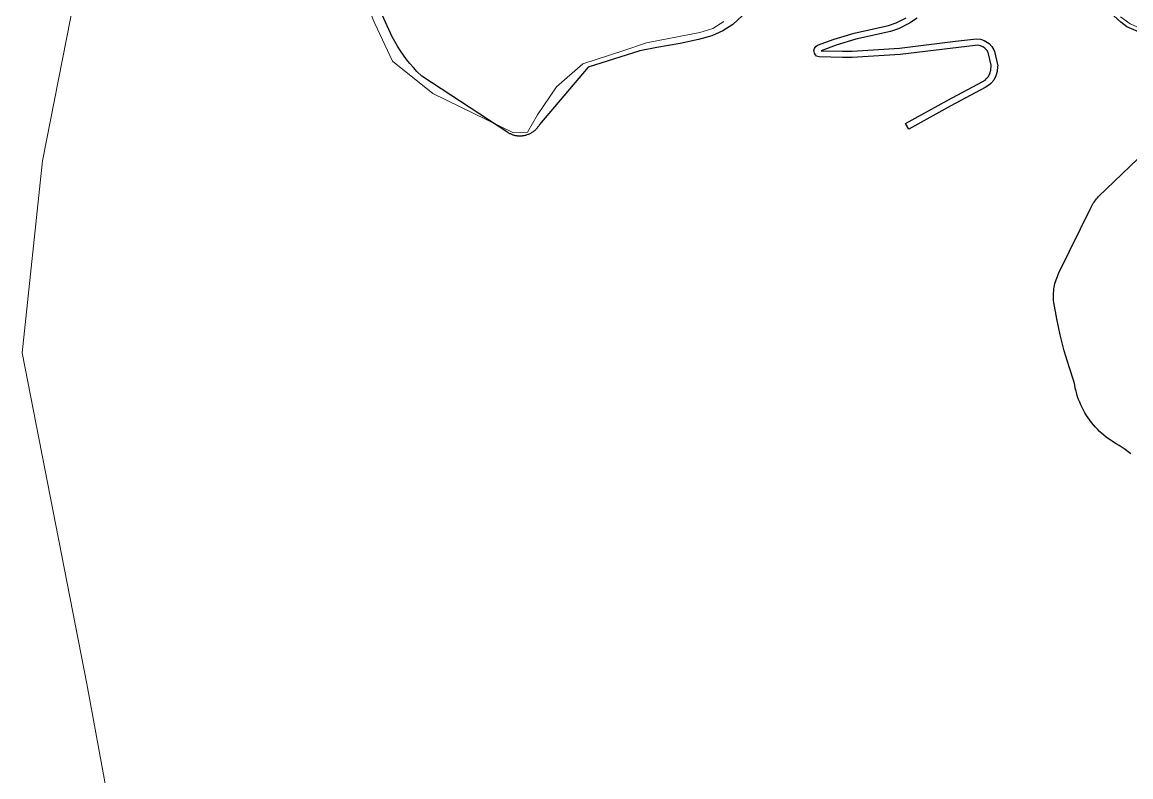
# Model space of a CAD drawing. Header units: millimetres. Extents: x 617751 to 636088, y 68402 to 77988.
# Drawn here: x 626190 to 627223, y 74306 to 75009 of the extents above; entities that cross this region are included whole.
import ezdxf

# ---------------------------------------------------------------- set-up
doc = ezdxf.new("R2010")
doc.units = ezdxf.units.MM
doc.header["$LTSCALE"] = 3
doc.header["$MEASUREMENT"] = 0
doc.layers.add('ALINHAMENTO PREDIAL', color=120, linetype='Continuous')
doc.layers.add('BAIRRO', color=30, linetype='Continuous')

msp = doc.modelspace()

# ---------------------------------------------------------------- linework, layer by layer
at = {"layer": 'ALINHAMENTO PREDIAL'}
for points in [[(626873.9, 75027.6), (626852.1, 75007.2), (626843, 75001.3), (626832.5, 74996.7), (626820.2, 74993.2), (626803, 74989.7), (626781.5, 74985.8), (626765.6, 74982.6), (626717.3, 74967.4), (626672.1, 74914.1), (626671.7, 74913.5), (626671.4, 74912.9), (626671, 74912.3), (626670.6, 74911.8), (626670.2, 74911.2), (626669.8, 74910.7), (626669.3, 74910.2), (626668.9, 74909.7), (626668.4, 74909.2), (626667.9, 74908.7), (626667.3, 74908.2), (626666.8, 74907.8), (626666.2, 74907.3), (626665.6, 74906.9), (626665, 74906.5), (626664.4, 74906.1), (626663.7, 74905.8), (626663.1, 74905.4), (626662.5, 74905.1), (626661.8, 74904.8), (626661.1, 74904.6), (626660.4, 74904.3), (626659.7, 74904.1), (626659, 74903.9), (626658.3, 74903.7), (626657.6, 74903.6), (626656.9, 74903.5), (626656.2, 74903.4), (626655.5, 74903.3), (626654.8, 74903.2), (626654, 74903.2), (626653.3, 74903.2), (626652.6, 74903.3), (626651.9, 74903.3), (626651.1, 74903.4), (626650.4, 74903.5), (626649.7, 74903.6), (626649, 74903.8), (626648.3, 74903.9), (626647.6, 74904.2), (626646.9, 74904.4), (626646.2, 74904.6), (626645.6, 74904.9), (626644.9, 74905.2), (626644.2, 74905.5), (626643.6, 74905.9), (626643, 74906.2), (626642.4, 74906.6), (626562.4, 74959.2), (626557.8, 74963.5), (626554.5, 74967.1), (626551.3, 74970.9), (626548.2, 74974.8), (626545.3, 74978.8), (626542.5, 74982.9), (626539.8, 74987.1), (626537.3, 74991.3), (626534.9, 74995.7), (626514.6, 75040.7)], [(626873.9, 75027.6), (626852.1, 75007.2), (626843, 75001.3), (626832.5, 74996.7), (626820.2, 74993.2), (626803, 74989.7), (626781.5, 74985.8), (626765.6, 74982.6), (626717.3, 74967.4), (626672.1, 74914.1), (626671.7, 74913.5), (626671.4, 74912.9), (626671, 74912.3), (626670.6, 74911.8), (626670.2, 74911.2), (626669.8, 74910.7), (626669.3, 74910.2), (626668.9, 74909.7), (626668.4, 74909.2), (626667.9, 74908.7), (626667.3, 74908.2), (626666.8, 74907.8), (626666.2, 74907.3), (626665.6, 74906.9), (626665, 74906.5), (626664.4, 74906.1), (626663.7, 74905.8), (626663.1, 74905.4), (626662.5, 74905.1), (626661.8, 74904.8), (626661.1, 74904.6), (626660.4, 74904.3), (626659.7, 74904.1), (626659, 74903.9), (626658.3, 74903.7), (626657.6, 74903.6), (626656.9, 74903.5), (626656.2, 74903.4), (626655.5, 74903.3), (626654.8, 74903.2), (626654, 74903.2), (626653.3, 74903.2), (626652.6, 74903.3), (626651.9, 74903.3), (626651.1, 74903.4), (626650.4, 74903.5), (626649.7, 74903.6), (626649, 74903.8), (626648.3, 74903.9), (626647.6, 74904.2), (626646.9, 74904.4), (626646.2, 74904.6), (626645.6, 74904.9), (626644.9, 74905.2), (626644.2, 74905.5), (626643.6, 74905.9), (626643, 74906.2), (626642.4, 74906.6), (626562.4, 74959.2), (626557.8, 74963.5), (626554.5, 74967.1), (626551.3, 74970.9), (626548.2, 74974.8), (626545.3, 74978.8), (626542.5, 74982.9), (626539.8, 74987.1), (626537.3, 74991.3), (626534.9, 74995.7), (626514.6, 75040.7)], [(626873.9, 75027.6), (626852.1, 75007.2), (626843, 75001.3), (626832.5, 74996.7), (626820.2, 74993.2), (626803, 74989.7), (626781.5, 74985.8), (626765.6, 74982.6), (626717.3, 74967.4), (626672.1, 74914.1), (626671.7, 74913.5), (626671.4, 74912.9), (626671, 74912.3), (626670.6, 74911.8), (626670.2, 74911.2), (626669.8, 74910.7), (626669.3, 74910.2), (626668.9, 74909.7), (626668.4, 74909.2), (626667.9, 74908.7), (626667.3, 74908.2), (626666.8, 74907.8), (626666.2, 74907.3), (626665.6, 74906.9), (626665, 74906.5), (626664.4, 74906.1), (626663.7, 74905.8), (626663.1, 74905.4), (626662.5, 74905.1), (626661.8, 74904.8), (626661.1, 74904.6), (626660.4, 74904.3), (626659.7, 74904.1), (626659, 74903.9), (626658.3, 74903.7), (626657.6, 74903.6), (626656.9, 74903.5), (626656.2, 74903.4), (626655.5, 74903.3), (626654.8, 74903.2), (626654, 74903.2), (626653.3, 74903.2), (626652.6, 74903.3), (626651.9, 74903.3), (626651.1, 74903.4), (626650.4, 74903.5), (626649.7, 74903.6), (626649, 74903.8), (626648.3, 74903.9), (626647.6, 74904.2), (626646.9, 74904.4), (626646.2, 74904.6), (626645.6, 74904.9), (626644.9, 74905.2), (626644.2, 74905.5), (626643.6, 74905.9), (626643, 74906.2), (626642.4, 74906.6), (626562.4, 74959.2), (626557.8, 74963.5), (626554.5, 74967.1), (626551.3, 74970.9), (626548.2, 74974.8), (626545.3, 74978.8), (626542.5, 74982.9), (626539.8, 74987.1), (626537.3, 74991.3), (626534.9, 74995.7), (626514.6, 75040.7)], [(626873.9, 75027.6), (626852.1, 75007.2), (626843, 75001.3), (626832.5, 74996.7), (626820.2, 74993.2), (626803, 74989.7), (626781.5, 74985.8), (626765.6, 74982.6), (626717.3, 74967.4), (626672.1, 74914.1), (626671.7, 74913.5), (626671.4, 74912.9), (626671, 74912.3), (626670.6, 74911.8), (626670.2, 74911.2), (626669.8, 74910.7), (626669.3, 74910.2), (626668.9, 74909.7), (626668.4, 74909.2), (626667.9, 74908.7), (626667.3, 74908.2), (626666.8, 74907.8), (626666.2, 74907.3), (626665.6, 74906.9), (626665, 74906.5), (626664.4, 74906.1), (626663.7, 74905.8), (626663.1, 74905.4), (626662.5, 74905.1), (626661.8, 74904.8), (626661.1, 74904.6), (626660.4, 74904.3), (626659.7, 74904.1), (626659, 74903.9), (626658.3, 74903.7), (626657.6, 74903.6), (626656.9, 74903.5), (626656.2, 74903.4), (626655.5, 74903.3), (626654.8, 74903.2), (626654, 74903.2), (626653.3, 74903.2), (626652.6, 74903.3), (626651.9, 74903.3), (626651.1, 74903.4), (626650.4, 74903.5), (626649.7, 74903.6), (626649, 74903.8), (626648.3, 74903.9), (626647.6, 74904.2), (626646.9, 74904.4), (626646.2, 74904.6), (626645.6, 74904.9), (626644.9, 74905.2), (626644.2, 74905.5), (626643.6, 74905.9), (626643, 74906.2), (626642.4, 74906.6), (626562.4, 74959.2), (626557.8, 74963.5), (626554.5, 74967.1), (626551.3, 74970.9), (626548.2, 74974.8), (626545.3, 74978.8), (626542.5, 74982.9), (626539.8, 74987.1), (626537.3, 74991.3), (626534.9, 74995.7), (626514.6, 75040.7)], [(626873.9, 75027.6), (626852.1, 75007.2), (626843, 75001.3), (626832.5, 74996.7), (626820.2, 74993.2), (626803, 74989.7), (626781.5, 74985.8), (626765.6, 74982.6), (626717.3, 74967.4), (626672.1, 74914.1), (626671.7, 74913.5), (626671.4, 74912.9), (626671, 74912.3), (626670.6, 74911.8), (626670.2, 74911.2), (626669.8, 74910.7), (626669.3, 74910.2), (626668.9, 74909.7), (626668.4, 74909.2), (626667.9, 74908.7), (626667.3, 74908.2), (626666.8, 74907.8), (626666.2, 74907.3), (626665.6, 74906.9), (626665, 74906.5), (626664.4, 74906.1), (626663.7, 74905.8), (626663.1, 74905.4), (626662.5, 74905.1), (626661.8, 74904.8), (626661.1, 74904.6), (626660.4, 74904.3), (626659.7, 74904.1), (626659, 74903.9), (626658.3, 74903.7), (626657.6, 74903.6), (626656.9, 74903.5), (626656.2, 74903.4), (626655.5, 74903.3), (626654.8, 74903.2), (626654, 74903.2), (626653.3, 74903.2), (626652.6, 74903.3), (626651.9, 74903.3), (626651.1, 74903.4), (626650.4, 74903.5), (626649.7, 74903.6), (626649, 74903.8), (626648.3, 74903.9), (626647.6, 74904.2), (626646.9, 74904.4), (626646.2, 74904.6), (626645.6, 74904.9), (626644.9, 74905.2), (626644.2, 74905.5), (626643.6, 74905.9), (626643, 74906.2), (626642.4, 74906.6), (626562.4, 74959.2), (626557.8, 74963.5), (626554.5, 74967.1), (626551.3, 74970.9), (626548.2, 74974.8), (626545.3, 74978.8), (626542.5, 74982.9), (626539.8, 74987.1), (626537.3, 74991.3), (626534.9, 74995.7), (626514.6, 75040.7)], [(626873.9, 75027.6), (626852.1, 75007.2), (626843, 75001.3), (626832.5, 74996.7), (626820.2, 74993.2), (626803, 74989.7), (626781.5, 74985.8), (626765.6, 74982.6), (626717.3, 74967.4), (626672.1, 74914.1), (626671.7, 74913.5), (626671.4, 74912.9), (626671, 74912.3), (626670.6, 74911.8), (626670.2, 74911.2), (626669.8, 74910.7), (626669.3, 74910.2), (626668.9, 74909.7), (626668.4, 74909.2), (626667.9, 74908.7), (626667.3, 74908.2), (626666.8, 74907.8), (626666.2, 74907.3), (626665.6, 74906.9), (626665, 74906.5), (626664.4, 74906.1), (626663.7, 74905.8), (626663.1, 74905.4), (626662.5, 74905.1), (626661.8, 74904.8), (626661.1, 74904.6), (626660.4, 74904.3), (626659.7, 74904.1), (626659, 74903.9), (626658.3, 74903.7), (626657.6, 74903.6), (626656.9, 74903.5), (626656.2, 74903.4), (626655.5, 74903.3), (626654.8, 74903.2), (626654, 74903.2), (626653.3, 74903.2), (626652.6, 74903.3), (626651.9, 74903.3), (626651.1, 74903.4), (626650.4, 74903.5), (626649.7, 74903.6), (626649, 74903.8), (626648.3, 74903.9), (626647.6, 74904.2), (626646.9, 74904.4), (626646.2, 74904.6), (626645.6, 74904.9), (626644.9, 74905.2), (626644.2, 74905.5), (626643.6, 74905.9), (626643, 74906.2), (626642.4, 74906.6), (626562.4, 74959.2), (626557.8, 74963.5), (626554.5, 74967.1), (626551.3, 74970.9), (626548.2, 74974.8), (626545.3, 74978.8), (626542.5, 74982.9), (626539.8, 74987.1), (626537.3, 74991.3), (626534.9, 74995.7), (626514.6, 75040.7)], [(627024.1, 75013.2), (627016.8, 75008.4), (627006.7, 75003.3), (626999, 75000.7), (626966.7, 74993.6), (626948.6, 74987.9), (626934.5, 74982.8), (626954.4, 74982.4), (626963.3, 74982.4), (627007.5, 74985.3), (627059.7, 74991.7), (627079.2, 74993.8), (627082.9, 74993.5), (627086.4, 74992.4), (627088, 74991.6), (627091, 74989.5), (627093.5, 74986.8), (627095.4, 74983.7), (627096.1, 74982), (627099, 74968.7), (627098.8, 74968.1), (627098.5, 74963.6), (627097.3, 74959.4), (627095.3, 74955.5), (627092.5, 74952.2), (627090.9, 74950.8), (627087.3, 74948.5), (627055.5, 74931.6), (627016.1, 74909.8), (627013.2, 74915), (627052.7, 74936.8), (627084.4, 74953.7), (627087.2, 74955.4), (627088.4, 74956.5), (627090.4, 74958.8), (627091.8, 74961.6), (627092.7, 74964.6), (627092.8, 74969.4), (627090.5, 74980), (627090.1, 74981.2), (627088.8, 74983.3), (627087.1, 74985.1), (627085.1, 74986.5), (627082.9, 74987.4), (627080.5, 74987.9), (627078, 74987.8), (627008.1, 74979.4), (626963.5, 74976.5), (626954.4, 74976.5), (626932.6, 74977), (626930.3, 74977.9), (626929.1, 74979.1), (626928.2, 74980.7), (626927.8, 74983.1), (626928.2, 74984.8), (626928.8, 74985.9), (626929.6, 74986.8), (626931.1, 74987.9), (626946.7, 74993.5), (626965.2, 74999.3), (626997.4, 75006.4), (627004.4, 75008.8), (627013.8, 75013.5)], [(627024.1, 75013.2), (627016.8, 75008.4), (627006.7, 75003.3), (626999, 75000.7), (626966.7, 74993.6), (626948.6, 74987.9), (626934.5, 74982.8), (626954.4, 74982.4), (626963.3, 74982.4), (627007.5, 74985.3), (627059.7, 74991.7), (627079.2, 74993.8), (627082.9, 74993.5), (627086.4, 74992.4), (627088, 74991.6), (627091, 74989.5), (627093.5, 74986.8), (627095.4, 74983.7), (627096.1, 74982), (627099, 74968.7), (627098.8, 74968.1), (627098.5, 74963.6), (627097.3, 74959.4), (627095.3, 74955.5), (627092.5, 74952.2), (627090.9, 74950.8), (627087.3, 74948.5), (627055.5, 74931.6), (627016.1, 74909.8), (627013.2, 74915), (627052.7, 74936.8), (627084.4, 74953.7), (627087.2, 74955.4), (627088.4, 74956.5), (627090.4, 74958.8), (627091.8, 74961.6), (627092.7, 74964.6), (627092.8, 74969.4), (627090.5, 74980), (627090.1, 74981.2), (627088.8, 74983.3), (627087.1, 74985.1), (627085.1, 74986.5), (627082.9, 74987.4), (627080.5, 74987.9), (627078, 74987.8), (627008.1, 74979.4), (626963.5, 74976.5), (626954.4, 74976.5), (626932.6, 74977), (626930.3, 74977.9), (626929.1, 74979.1), (626928.2, 74980.7), (626927.8, 74983.1), (626928.2, 74984.8), (626928.8, 74985.9), (626929.6, 74986.8), (626931.1, 74987.9), (626946.7, 74993.5), (626965.2, 74999.3), (626997.4, 75006.4), (627004.4, 75008.8), (627013.8, 75013.5)], [(627024.1, 75013.2), (627016.8, 75008.4), (627006.7, 75003.3), (626999, 75000.7), (626966.7, 74993.6), (626948.6, 74987.9), (626934.5, 74982.8), (626954.4, 74982.4), (626963.3, 74982.4), (627007.5, 74985.3), (627059.7, 74991.7), (627079.2, 74993.8), (627082.9, 74993.5), (627086.4, 74992.4), (627088, 74991.6), (627091, 74989.5), (627093.5, 74986.8), (627095.4, 74983.7), (627096.1, 74982), (627099, 74968.7), (627098.8, 74968.1), (627098.5, 74963.6), (627097.3, 74959.4), (627095.3, 74955.5), (627092.5, 74952.2), (627090.9, 74950.8), (627087.3, 74948.5), (627055.5, 74931.6), (627016.1, 74909.8), (627013.2, 74915), (627052.7, 74936.8), (627084.4, 74953.7), (627087.2, 74955.4), (627088.4, 74956.5), (627090.4, 74958.8), (627091.8, 74961.6), (627092.7, 74964.6), (627092.8, 74969.4), (627090.5, 74980), (627090.1, 74981.2), (627088.8, 74983.3), (627087.1, 74985.1), (627085.1, 74986.5), (627082.9, 74987.4), (627080.5, 74987.9), (627078, 74987.8), (627008.1, 74979.4), (626963.5, 74976.5), (626954.4, 74976.5), (626932.6, 74977), (626930.3, 74977.9), (626929.1, 74979.1), (626928.2, 74980.7), (626927.8, 74983.1), (626928.2, 74984.8), (626928.8, 74985.9), (626929.6, 74986.8), (626931.1, 74987.9), (626946.7, 74993.5), (626965.2, 74999.3), (626997.4, 75006.4), (627004.4, 75008.8), (627013.8, 75013.5)], [(627024.1, 75013.2), (627016.8, 75008.4), (627006.7, 75003.3), (626999, 75000.7), (626966.7, 74993.6), (626948.6, 74987.9), (626934.5, 74982.8), (626954.4, 74982.4), (626963.3, 74982.4), (627007.5, 74985.3), (627059.7, 74991.7), (627079.2, 74993.8), (627082.9, 74993.5), (627086.4, 74992.4), (627088, 74991.6), (627091, 74989.5), (627093.5, 74986.8), (627095.4, 74983.7), (627096.1, 74982), (627099, 74968.7), (627098.8, 74968.1), (627098.5, 74963.6), (627097.3, 74959.4), (627095.3, 74955.5), (627092.5, 74952.2), (627090.9, 74950.8), (627087.3, 74948.5), (627055.5, 74931.6), (627016.1, 74909.8), (627013.2, 74915), (627052.7, 74936.8), (627084.4, 74953.7), (627087.2, 74955.4), (627088.4, 74956.5), (627090.4, 74958.8), (627091.8, 74961.6), (627092.7, 74964.6), (627092.8, 74969.4), (627090.5, 74980), (627090.1, 74981.2), (627088.8, 74983.3), (627087.1, 74985.1), (627085.1, 74986.5), (627082.9, 74987.4), (627080.5, 74987.9), (627078, 74987.8), (627008.1, 74979.4), (626963.5, 74976.5), (626954.4, 74976.5), (626932.6, 74977), (626930.3, 74977.9), (626929.1, 74979.1), (626928.2, 74980.7), (626927.8, 74983.1), (626928.2, 74984.8), (626928.8, 74985.9), (626929.6, 74986.8), (626931.1, 74987.9), (626946.7, 74993.5), (626965.2, 74999.3), (626997.4, 75006.4), (627004.4, 75008.8), (627013.8, 75013.5)], [(627024.1, 75013.2), (627016.8, 75008.4), (627006.7, 75003.3), (626999, 75000.7), (626966.7, 74993.6), (626948.6, 74987.9), (626934.5, 74982.8), (626954.4, 74982.4), (626963.3, 74982.4), (627007.5, 74985.3), (627059.7, 74991.7), (627079.2, 74993.8), (627082.9, 74993.5), (627086.4, 74992.4), (627088, 74991.6), (627091, 74989.5), (627093.5, 74986.8), (627095.4, 74983.7), (627096.1, 74982), (627099, 74968.7), (627098.8, 74968.1), (627098.5, 74963.6), (627097.3, 74959.4), (627095.3, 74955.5), (627092.5, 74952.2), (627090.9, 74950.8), (627087.3, 74948.5), (627055.5, 74931.6), (627016.1, 74909.8), (627013.2, 74915), (627052.7, 74936.8), (627084.4, 74953.7), (627087.2, 74955.4), (627088.4, 74956.5), (627090.4, 74958.8), (627091.8, 74961.6), (627092.7, 74964.6), (627092.8, 74969.4), (627090.5, 74980), (627090.1, 74981.2), (627088.8, 74983.3), (627087.1, 74985.1), (627085.1, 74986.5), (627082.9, 74987.4), (627080.5, 74987.9), (627078, 74987.8), (627008.1, 74979.4), (626963.5, 74976.5), (626954.4, 74976.5), (626932.6, 74977), (626930.3, 74977.9), (626929.1, 74979.1), (626928.2, 74980.7), (626927.8, 74983.1), (626928.2, 74984.8), (626928.8, 74985.9), (626929.6, 74986.8), (626931.1, 74987.9), (626946.7, 74993.5), (626965.2, 74999.3), (626997.4, 75006.4), (627004.4, 75008.8), (627013.8, 75013.5)], [(627024.1, 75013.2), (627016.8, 75008.4), (627006.7, 75003.3), (626999, 75000.7), (626966.7, 74993.6), (626948.6, 74987.9), (626934.5, 74982.8), (626954.4, 74982.4), (626963.3, 74982.4), (627007.5, 74985.3), (627059.7, 74991.7), (627079.2, 74993.8), (627082.9, 74993.5), (627086.4, 74992.4), (627088, 74991.6), (627091, 74989.5), (627093.5, 74986.8), (627095.4, 74983.7), (627096.1, 74982), (627099, 74968.7), (627098.8, 74968.1), (627098.5, 74963.6), (627097.3, 74959.4), (627095.3, 74955.5), (627092.5, 74952.2), (627090.9, 74950.8), (627087.3, 74948.5), (627055.5, 74931.6), (627016.1, 74909.8), (627013.2, 74915), (627052.7, 74936.8), (627084.4, 74953.7), (627087.2, 74955.4), (627088.4, 74956.5), (627090.4, 74958.8), (627091.8, 74961.6), (627092.7, 74964.6), (627092.8, 74969.4), (627090.5, 74980), (627090.1, 74981.2), (627088.8, 74983.3), (627087.1, 74985.1), (627085.1, 74986.5), (627082.9, 74987.4), (627080.5, 74987.9), (627078, 74987.8), (627008.1, 74979.4), (626963.5, 74976.5), (626954.4, 74976.5), (626932.6, 74977), (626930.3, 74977.9), (626929.1, 74979.1), (626928.2, 74980.7), (626927.8, 74983.1), (626928.2, 74984.8), (626928.8, 74985.9), (626929.6, 74986.8), (626931.1, 74987.9), (626946.7, 74993.5), (626965.2, 74999.3), (626997.4, 75006.4), (627004.4, 75008.8), (627013.8, 75013.5)], [(627324.6, 75011.8), (627294.2, 74998.7), (627277.7, 74993), (627274.8, 74992.3), (627270.8, 74991.8), (627267.7, 74991.8), (627263.7, 74992.2), (627234.6, 74998.7), (627219.3, 75005), (627213.8, 75009.4), (627207.3, 75015.3)], [(627324.6, 75011.8), (627294.2, 74998.7), (627277.7, 74993), (627274.8, 74992.3), (627270.8, 74991.8), (627267.7, 74991.8), (627263.7, 74992.2), (627234.6, 74998.7), (627219.3, 75005), (627213.8, 75009.4), (627207.3, 75015.3)], [(627324.6, 75011.8), (627294.2, 74998.7), (627277.7, 74993), (627274.8, 74992.3), (627270.8, 74991.8), (627267.7, 74991.8), (627263.7, 74992.2), (627234.6, 74998.7), (627219.3, 75005), (627213.8, 75009.4), (627207.3, 75015.3)], [(627324.6, 75011.8), (627294.2, 74998.7), (627277.7, 74993), (627274.8, 74992.3), (627270.8, 74991.8), (627267.7, 74991.8), (627263.7, 74992.2), (627234.6, 74998.7), (627219.3, 75005), (627213.8, 75009.4), (627207.3, 75015.3)], [(627324.6, 75011.8), (627294.2, 74998.7), (627277.7, 74993), (627274.8, 74992.3), (627270.8, 74991.8), (627267.7, 74991.8), (627263.7, 74992.2), (627234.6, 74998.7), (627219.3, 75005), (627213.8, 75009.4), (627207.3, 75015.3)], [(627324.6, 75011.8), (627294.2, 74998.7), (627277.7, 74993), (627274.8, 74992.3), (627270.8, 74991.8), (627267.7, 74991.8), (627263.7, 74992.2), (627234.6, 74998.7), (627219.3, 75005), (627213.8, 75009.4), (627207.3, 75015.3)], [(627223.1, 74606.8), (627220.5, 74608.8), (627217.8, 74610.8), (627215, 74612.8), (627212.2, 74614.6), (627209.3, 74616.3), (627207, 74617.7), (627204.7, 74619.2), (627202.4, 74620.8), (627200.2, 74622.4), (627198, 74624.2), (627196, 74626), (627193.9, 74627.8), (627192, 74629.8), (627190.1, 74631.8), (627188.3, 74633.9), (627186.5, 74636), (627184.9, 74638.2), (627183.3, 74640.5), (627181.8, 74642.8), (627180.3, 74645.1), (627179, 74647.5), (627177.7, 74650), (627176.5, 74652.5), (627175.4, 74655), (627174.4, 74657.6), (627173.5, 74660.2), (627172.7, 74662.8), (627172, 74665.5), (627171.3, 74668.1), (627170.8, 74670.8), (627170.3, 74673.6), (627165.5, 74688.2), (627161.1, 74702.9), (627157.3, 74717.8), (627154, 74732.8), (627151.2, 74748), (627151, 74749.8), (627151, 74751.5), (627150.9, 74753.3), (627151, 74755.1), (627151.1, 74756.9), (627151.2, 74758.6), (627151.4, 74760.4), (627151.7, 74762.2), (627152.1, 74763.9), (627152.4, 74765.7), (627152.9, 74767.4), (627153.4, 74769.1), (627154, 74770.8), (627154.6, 74772.4), (627155.3, 74774.1), (627156, 74775.7), (627186, 74837.1), (627186.7, 74838.3), (627187.3, 74839.5), (627188, 74840.6), (627188.8, 74841.7), (627189.6, 74842.7), (627190.4, 74843.8), (627191.2, 74844.8), (627192.1, 74845.8), (627193, 74846.8), (627251.6, 74903.1)], [(627223.1, 74606.8), (627220.5, 74608.8), (627217.8, 74610.8), (627215, 74612.8), (627212.2, 74614.6), (627209.3, 74616.3), (627207, 74617.7), (627204.7, 74619.2), (627202.4, 74620.8), (627200.2, 74622.4), (627198, 74624.2), (627196, 74626), (627193.9, 74627.8), (627192, 74629.8), (627190.1, 74631.8), (627188.3, 74633.9), (627186.5, 74636), (627184.9, 74638.2), (627183.3, 74640.5), (627181.8, 74642.8), (627180.3, 74645.1), (627179, 74647.5), (627177.7, 74650), (627176.5, 74652.5), (627175.4, 74655), (627174.4, 74657.6), (627173.5, 74660.2), (627172.7, 74662.8), (627172, 74665.5), (627171.3, 74668.1), (627170.8, 74670.8), (627170.3, 74673.6), (627165.5, 74688.2), (627161.1, 74702.9), (627157.3, 74717.8), (627154, 74732.8), (627151.2, 74748), (627151, 74749.8), (627151, 74751.5), (627150.9, 74753.3), (627151, 74755.1), (627151.1, 74756.9), (627151.2, 74758.6), (627151.4, 74760.4), (627151.7, 74762.2), (627152.1, 74763.9), (627152.4, 74765.7), (627152.9, 74767.4), (627153.4, 74769.1), (627154, 74770.8), (627154.6, 74772.4), (627155.3, 74774.1), (627156, 74775.7), (627186, 74837.1), (627186.7, 74838.3), (627187.3, 74839.5), (627188, 74840.6), (627188.8, 74841.7), (627189.6, 74842.7), (627190.4, 74843.8), (627191.2, 74844.8), (627192.1, 74845.8), (627193, 74846.8), (627251.6, 74903.1)], [(627223.1, 74606.8), (627220.5, 74608.8), (627217.8, 74610.8), (627215, 74612.8), (627212.2, 74614.6), (627209.3, 74616.3), (627207, 74617.7), (627204.7, 74619.2), (627202.4, 74620.8), (627200.2, 74622.4), (627198, 74624.2), (627196, 74626), (627193.9, 74627.8), (627192, 74629.8), (627190.1, 74631.8), (627188.3, 74633.9), (627186.5, 74636), (627184.9, 74638.2), (627183.3, 74640.5), (627181.8, 74642.8), (627180.3, 74645.1), (627179, 74647.5), (627177.7, 74650), (627176.5, 74652.5), (627175.4, 74655), (627174.4, 74657.6), (627173.5, 74660.2), (627172.7, 74662.8), (627172, 74665.5), (627171.3, 74668.1), (627170.8, 74670.8), (627170.3, 74673.6), (627165.5, 74688.2), (627161.1, 74702.9), (627157.3, 74717.8), (627154, 74732.8), (627151.2, 74748), (627151, 74749.8), (627151, 74751.5), (627150.9, 74753.3), (627151, 74755.1), (627151.1, 74756.9), (627151.2, 74758.6), (627151.4, 74760.4), (627151.7, 74762.2), (627152.1, 74763.9), (627152.4, 74765.7), (627152.9, 74767.4), (627153.4, 74769.1), (627154, 74770.8), (627154.6, 74772.4), (627155.3, 74774.1), (627156, 74775.7), (627186, 74837.1), (627186.7, 74838.3), (627187.3, 74839.5), (627188, 74840.6), (627188.8, 74841.7), (627189.6, 74842.7), (627190.4, 74843.8), (627191.2, 74844.8), (627192.1, 74845.8), (627193, 74846.8), (627251.6, 74903.1)], [(627223.1, 74606.8), (627220.5, 74608.8), (627217.8, 74610.8), (627215, 74612.8), (627212.2, 74614.6), (627209.3, 74616.3), (627207, 74617.7), (627204.7, 74619.2), (627202.4, 74620.8), (627200.2, 74622.4), (627198, 74624.2), (627196, 74626), (627193.9, 74627.8), (627192, 74629.8), (627190.1, 74631.8), (627188.3, 74633.9), (627186.5, 74636), (627184.9, 74638.2), (627183.3, 74640.5), (627181.8, 74642.8), (627180.3, 74645.1), (627179, 74647.5), (627177.7, 74650), (627176.5, 74652.5), (627175.4, 74655), (627174.4, 74657.6), (627173.5, 74660.2), (627172.7, 74662.8), (627172, 74665.5), (627171.3, 74668.1), (627170.8, 74670.8), (627170.3, 74673.6), (627165.5, 74688.2), (627161.1, 74702.9), (627157.3, 74717.8), (627154, 74732.8), (627151.2, 74748), (627151, 74749.8), (627151, 74751.5), (627150.9, 74753.3), (627151, 74755.1), (627151.1, 74756.9), (627151.2, 74758.6), (627151.4, 74760.4), (627151.7, 74762.2), (627152.1, 74763.9), (627152.4, 74765.7), (627152.9, 74767.4), (627153.4, 74769.1), (627154, 74770.8), (627154.6, 74772.4), (627155.3, 74774.1), (627156, 74775.7), (627186, 74837.1), (627186.7, 74838.3), (627187.3, 74839.5), (627188, 74840.6), (627188.8, 74841.7), (627189.6, 74842.7), (627190.4, 74843.8), (627191.2, 74844.8), (627192.1, 74845.8), (627193, 74846.8), (627251.6, 74903.1)], [(627223.1, 74606.8), (627220.5, 74608.8), (627217.8, 74610.8), (627215, 74612.8), (627212.2, 74614.6), (627209.3, 74616.3), (627207, 74617.7), (627204.7, 74619.2), (627202.4, 74620.8), (627200.2, 74622.4), (627198, 74624.2), (627196, 74626), (627193.9, 74627.8), (627192, 74629.8), (627190.1, 74631.8), (627188.3, 74633.9), (627186.5, 74636), (627184.9, 74638.2), (627183.3, 74640.5), (627181.8, 74642.8), (627180.3, 74645.1), (627179, 74647.5), (627177.7, 74650), (627176.5, 74652.5), (627175.4, 74655), (627174.4, 74657.6), (627173.5, 74660.2), (627172.7, 74662.8), (627172, 74665.5), (627171.3, 74668.1), (627170.8, 74670.8), (627170.3, 74673.6), (627165.5, 74688.2), (627161.1, 74702.9), (627157.3, 74717.8), (627154, 74732.8), (627151.2, 74748), (627151, 74749.8), (627151, 74751.5), (627150.9, 74753.3), (627151, 74755.1), (627151.1, 74756.9), (627151.2, 74758.6), (627151.4, 74760.4), (627151.7, 74762.2), (627152.1, 74763.9), (627152.4, 74765.7), (627152.9, 74767.4), (627153.4, 74769.1), (627154, 74770.8), (627154.6, 74772.4), (627155.3, 74774.1), (627156, 74775.7), (627186, 74837.1), (627186.7, 74838.3), (627187.3, 74839.5), (627188, 74840.6), (627188.8, 74841.7), (627189.6, 74842.7), (627190.4, 74843.8), (627191.2, 74844.8), (627192.1, 74845.8), (627193, 74846.8), (627251.6, 74903.1)], [(627223.1, 74606.8), (627220.5, 74608.8), (627217.8, 74610.8), (627215, 74612.8), (627212.2, 74614.6), (627209.3, 74616.3), (627207, 74617.7), (627204.7, 74619.2), (627202.4, 74620.8), (627200.2, 74622.4), (627198, 74624.2), (627196, 74626), (627193.9, 74627.8), (627192, 74629.8), (627190.1, 74631.8), (627188.3, 74633.9), (627186.5, 74636), (627184.9, 74638.2), (627183.3, 74640.5), (627181.8, 74642.8), (627180.3, 74645.1), (627179, 74647.5), (627177.7, 74650), (627176.5, 74652.5), (627175.4, 74655), (627174.4, 74657.6), (627173.5, 74660.2), (627172.7, 74662.8), (627172, 74665.5), (627171.3, 74668.1), (627170.8, 74670.8), (627170.3, 74673.6), (627165.5, 74688.2), (627161.1, 74702.9), (627157.3, 74717.8), (627154, 74732.8), (627151.2, 74748), (627151, 74749.8), (627151, 74751.5), (627150.9, 74753.3), (627151, 74755.1), (627151.1, 74756.9), (627151.2, 74758.6), (627151.4, 74760.4), (627151.7, 74762.2), (627152.1, 74763.9), (627152.4, 74765.7), (627152.9, 74767.4), (627153.4, 74769.1), (627154, 74770.8), (627154.6, 74772.4), (627155.3, 74774.1), (627156, 74775.7), (627186, 74837.1), (627186.7, 74838.3), (627187.3, 74839.5), (627188, 74840.6), (627188.8, 74841.7), (627189.6, 74842.7), (627190.4, 74843.8), (627191.2, 74844.8), (627192.1, 74845.8), (627193, 74846.8), (627251.6, 74903.1)]]:
    msp.add_lwpolyline(points, dxfattribs=at)
at = {"layer": 'BAIRRO', "lineweight": 20}
for points in [[(626275.4, 74255.3), (626250.1, 74392.3), (626190, 74701.1), (626209, 74880.1), (626264.7, 75165)], [(626264.7, 75165), (626209, 74880.1), (626190, 74701.1), (626250.1, 74392.3), (626275.4, 74255.3)], [(626843.9, 75010), (626833.6, 75003.6), (626821.4, 74999.9), (626771.9, 74990.1), (626749.6, 74982.8), (626712.4, 74970.6), (626687.9, 74949.3), (626670.3, 74923), (626660.9, 74906.9), (626647.8, 74906.4), (626572.7, 74943.1), (626535, 74973), (626518.6, 75008.2), (626502.3, 75047.4)], [(627326.2, 75014.6), (627280.1, 74996.6), (627272.8, 74996.1), (627262.6, 74997.3), (627246.7, 74999.5), (627234.3, 75002.6), (627222.6, 75007.8), (627213.4, 75014.6)]]:
    msp.add_lwpolyline(points, dxfattribs=at)

doc.saveas('drawing.dxf')
